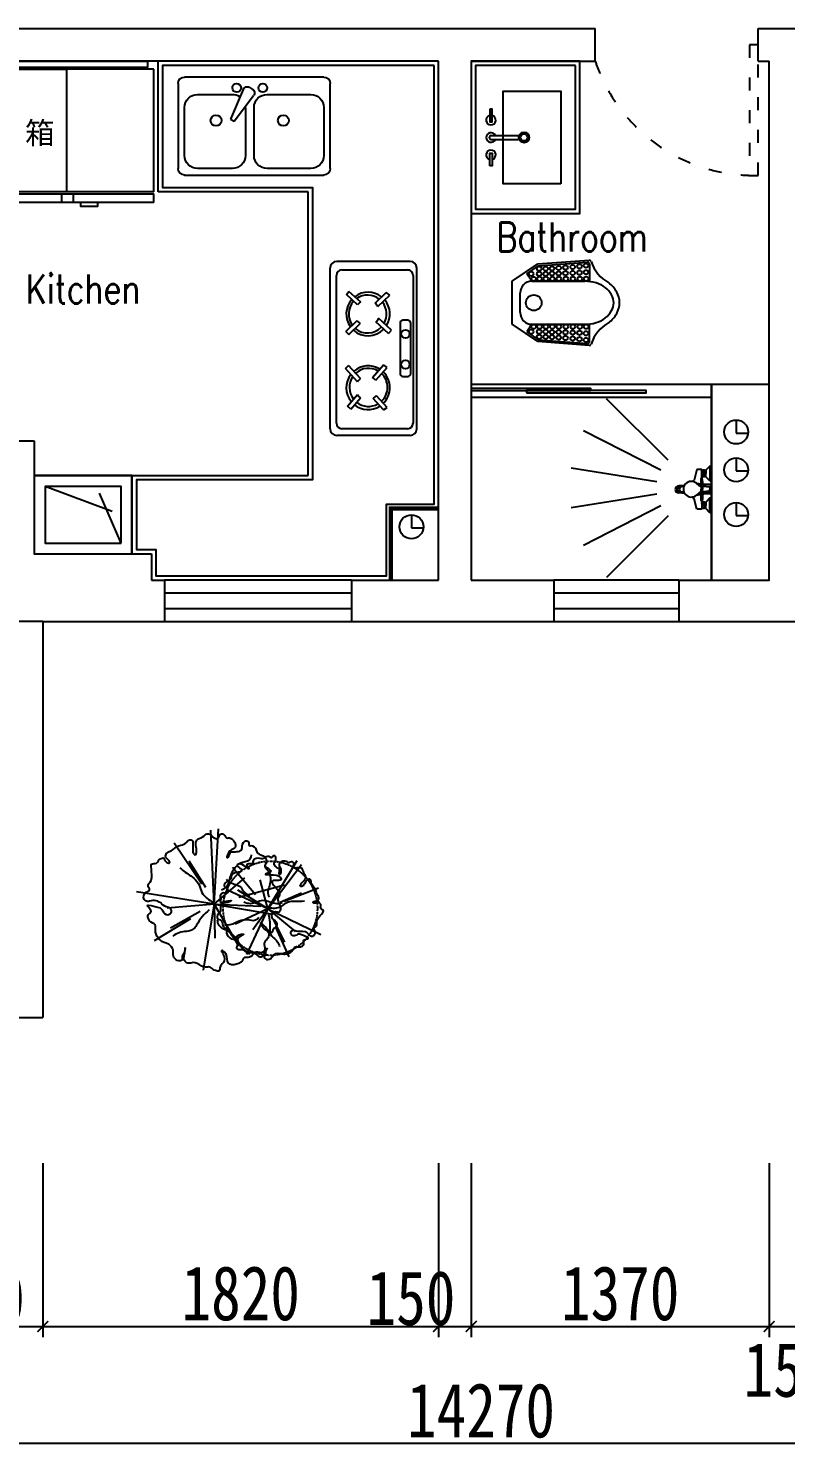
# Model space of a CAD drawing. Header units: millimetres. Extents: x -77055 to 331180, y -861586 to -491011.
# Drawn here: x 150662 to 154143, y -661595 to -655041 of the extents above; entities that cross this region are included whole.
import ezdxf

# ---------------------------------------------------------------- set-up
doc = ezdxf.new("R2010")
doc.units = ezdxf.units.MM
doc.header["$PDMODE"] = 3
doc.linetypes.add('ACAD_ISO03W100', pattern=[30, 12, -18])
doc.linetypes.add('M-HIDDEN', pattern=[1.875, 1.25, -0.625])
for name, color, linetype in [('250', 250, 'Continuous'), ('DOOR【门】', 1, 'Continuous'), ('IDS-FIXT', 31, 'Continuous'), ('IEM-18Norm', 30, 'Continuous'), ('IFF-PLANTS', 86, 'Continuous'), ('JP-洁具灶具', 2, 'Continuous'), ('PUB_TEXT', 7, 'Continuous'), ('墙体', 7, 'Continuous'), ('家具外线', 4, 'Continuous')]:
    doc.layers.add(name, color=color, linetype=linetype)
doc.styles.add('_SIMPLEX', font='SIMPLEX.shx', dxfattribs={"width": 0.8})
doc.styles.add('DIM', font='simhei.ttf', dxfattribs={"width": 0.8})
doc.styles.add('DIM_FONT', font='SIMPLEX.shx', dxfattribs={"width": 0.8})
doc.styles.get("Standard").update_dxf_attribs({"font": 'simhei.ttf'})
doc.dimstyles.new('1-50', dxfattribs={"dimscale": 50, "dimtxt": 5, "dimasz": 1, "dimexe": 1, "dimexo": 0.1, "dimgap": 0.5, "dimtad": 1, "dimdec": 0, "dimdsep": 46, "dimtxsty": 'DIM', "dimblk": 'ARCHTICK', "dimcen": 4, "dimdle": 1, "dimclrd": 3, "dimclre": 3, "dimclrt": 1, "dimadec": 0, "dimazin": 0, "dimtfac": 1, "dimtdec": 0, "dimtmove": 2, "dimatfit": 3, "dimldrblk": 'DOT', "dimfxl": 15, "dimfxlon": 1, "dimarcsym": 0})

# ---------------------------------------------------------------- blocks, each defined once
blk = doc.blocks.new('_ArchTick')
at = {"color": 0, "linetype": 'ByBlock', "const_width": 0.15}
blk.add_lwpolyline([(-0.5, -0.5), (0.5, 0.5)], dxfattribs=at)
blk = doc.blocks.new('*D639')
at = {"layer": '250', "color": 3, "lineweight": -2}
for p, q in [((150558.3, -660256.2), (150558.3, -661056.2)), ((150728.3, -660256.2), (150728.3, -661056.2)), ((150508.3, -661006.2), (150778.3, -661006.2))]:
    blk.add_line(p, q, dxfattribs=at)
at = {"layer": 'Defpoints', "color": 0}
for p in [(150558.3, -659851.2), (150728.3, -660021.2), (150728.3, -661006.2)]:
    blk.add_point(p, dxfattribs=at)
at = {"layer": '250', "color": 3, "lineweight": -2, "xscale": 50, "yscale": 50, "zscale": 50, "rotation": 180}
blk.add_blockref('_ArchTick', (150558.3, -661006.2), dxfattribs=at)
at = {"layer": '250', "color": 3, "lineweight": -2, "xscale": 50, "yscale": 50, "zscale": 50}
blk.add_blockref('_ArchTick', (150728.3, -661006.2), dxfattribs=at)
at = {"layer": '250', "color": 1, "insert": (150441.3, -660876.9), "char_height": 250, "attachment_point": 5, "style": 'DIM'}
blk.add_mtext('170', dxfattribs=at)
blk = doc.blocks.new('_Dot')
at = {"color": 0, "linetype": 'ByBlock', "lineweight": -2}
blk.add_line((-0.5, 0), (-1, 0), dxfattribs=at)
at = {"color": 0, "linetype": 'ByBlock', "const_width": 0.5}
blk.add_lwpolyline([(-0.25, 0, 1), (0.25, 0, 1)], format="xyb", close=True, dxfattribs=at)
blk = doc.blocks.new('*D640')
at = {"layer": '250', "color": 3, "lineweight": -2}
for p, q in [((150728.3, -660256.2), (150728.3, -661056.2)), ((152548.3, -660256.2), (152548.3, -661056.2)), ((150678.3, -661006.2), (152598.3, -661006.2))]:
    blk.add_line(p, q, dxfattribs=at)
at = {"layer": 'Defpoints', "color": 0}
for p in [(152548.3, -658011.2), (150728.3, -660021.2), (152548.3, -661006.2)]:
    blk.add_point(p, dxfattribs=at)
at = {"layer": '250', "color": 3, "lineweight": -2, "xscale": 50, "yscale": 50, "zscale": 50, "rotation": 180}
blk.add_blockref('_ArchTick', (150728.3, -661006.2), dxfattribs=at)
at = {"layer": '250', "color": 3, "lineweight": -2, "xscale": 50, "yscale": 50, "zscale": 50}
blk.add_blockref('_ArchTick', (152548.3, -661006.2), dxfattribs=at)
at = {"layer": '250', "color": 1, "insert": (151638.3, -660854.8), "char_height": 250, "attachment_point": 5, "style": 'DIM'}
blk.add_mtext('1820', dxfattribs=at)
blk = doc.blocks.new('*D641')
at = {"layer": '250', "color": 3, "lineweight": -2}
for p, q in [((152548.3, -660256.2), (152548.3, -661056.2)), ((152698.3, -660256.2), (152698.3, -661056.2)), ((152498.3, -661006.2), (152748.3, -661006.2))]:
    blk.add_line(p, q, dxfattribs=at)
at = {"layer": 'Defpoints', "color": 0}
for p in [(152548.3, -658011.2), (152698.3, -658011.2), (152698.3, -661006.2)]:
    blk.add_point(p, dxfattribs=at)
at = {"layer": '250', "color": 3, "lineweight": -2, "xscale": 50, "yscale": 50, "zscale": 50, "rotation": 180}
blk.add_blockref('_ArchTick', (152548.3, -661006.2), dxfattribs=at)
at = {"layer": '250', "color": 3, "lineweight": -2, "xscale": 50, "yscale": 50, "zscale": 50}
blk.add_blockref('_ArchTick', (152698.3, -661006.2), dxfattribs=at)
at = {"layer": '250', "color": 1, "insert": (152421.3, -660876.9), "char_height": 250, "attachment_point": 5, "style": 'DIM'}
blk.add_mtext('150', dxfattribs=at)
blk = doc.blocks.new('*D642')
at = {"layer": '250', "color": 3, "lineweight": -2}
for p, q in [((152698.3, -660256.2), (152698.3, -661056.2)), ((154068.3, -660256.2), (154068.3, -661056.2)), ((152648.3, -661006.2), (154118.3, -661006.2))]:
    blk.add_line(p, q, dxfattribs=at)
at = {"layer": 'Defpoints', "color": 0}
for p in [(154068.3, -657211.2), (152698.3, -658011.2), (154068.3, -661006.2)]:
    blk.add_point(p, dxfattribs=at)
at = {"layer": '250', "color": 3, "lineweight": -2, "xscale": 50, "yscale": 50, "zscale": 50, "rotation": 180}
blk.add_blockref('_ArchTick', (152698.3, -661006.2), dxfattribs=at)
at = {"layer": '250', "color": 3, "lineweight": -2, "xscale": 50, "yscale": 50, "zscale": 50}
blk.add_blockref('_ArchTick', (154068.3, -661006.2), dxfattribs=at)
at = {"layer": '250', "color": 1, "insert": (153383.3, -660854.8), "char_height": 250, "attachment_point": 5, "style": 'DIM'}
blk.add_mtext('1370', dxfattribs=at)
blk = doc.blocks.new('*D643')
at = {"layer": '250', "color": 3, "lineweight": -2}
for p, q in [((154068.3, -660256.2), (154068.3, -661056.2)), ((154218.3, -660256.2), (154218.3, -661056.2)), ((154018.3, -661006.2), (154268.3, -661006.2))]:
    blk.add_line(p, q, dxfattribs=at)
at = {"layer": 'Defpoints', "color": 0}
for p in [(154068.3, -657211.2), (154218.3, -658011.2), (154218.3, -661006.2)]:
    blk.add_point(p, dxfattribs=at)
at = {"layer": '250', "color": 3, "lineweight": -2, "xscale": 50, "yscale": 50, "zscale": 50, "rotation": 180}
blk.add_blockref('_ArchTick', (154068.3, -661006.2), dxfattribs=at)
at = {"layer": '250', "color": 3, "lineweight": -2, "xscale": 50, "yscale": 50, "zscale": 50}
blk.add_blockref('_ArchTick', (154218.3, -661006.2), dxfattribs=at)
at = {"layer": '250', "color": 1, "insert": (154154.6, -661206.7), "char_height": 250, "attachment_point": 5, "style": 'DIM'}
blk.add_mtext('150', dxfattribs=at)
blk = doc.blocks.new('*D649')
at = {"layer": '250', "color": 3, "lineweight": -2}
for p, q in [((145608.3, -660794.8), (145608.3, -661594.8)), ((159878.3, -660794.8), (159878.3, -661594.8)), ((159928.3, -661544.8), (145558.3, -661544.8))]:
    blk.add_line(p, q, dxfattribs=at)
at = {"layer": 'Defpoints', "color": 0}
for p in [(145608.3, -660159.3), (159878.3, -660159.3), (145608.3, -661544.8)]:
    blk.add_point(p, dxfattribs=at)
at = {"layer": '250', "color": 3, "lineweight": -2, "xscale": 50, "yscale": 50, "zscale": 50, "rotation": 180}
blk.add_blockref('_ArchTick', (145608.3, -661544.8), dxfattribs=at)
at = {"layer": '250', "color": 3, "lineweight": -2, "xscale": 50, "yscale": 50, "zscale": 50}
blk.add_blockref('_ArchTick', (159878.3, -661544.8), dxfattribs=at)
at = {"layer": '250', "color": 1, "insert": (152743.3, -661393.4), "char_height": 250, "attachment_point": 5, "style": 'DIM'}
blk.add_mtext('14270', dxfattribs=at)
blk = doc.blocks.new('A$C54042851')
at = {"layer": 'PUB_TEXT', "color": 5, "style": '_SIMPLEX', "width": 0.8}
for s, p in [('Bathroom', (5037.9, 223.2)), ('Kitchen', (2874.1, -16.4))]:
    blk.add_text(s, height=133.33, dxfattribs=at).set_placement(p)
blk = doc.blocks.new('TREE')
at = {"color": 0, "linetype": 'ByBlock'}
for p, q in [((0, 0), (-426, 453)), ((-28, 553), (-9, 216)), ((-14, 124), (-37, 392)), ((-2, -2), (384, 367)), ((1, -2), (-184, 326)), ((0, 0), (227, 147)), ((0, 0), (-500, -310)), ((0, 0), (-473, -365)), ((0, 0), (-35, -318)), ((0, 0), (381, 26)), ((0, 0), (325, -339)), ((0, 0), (223, -298)), ((-580, -11), (-189, -11)), ((-146, -21), (-393, -29)), ((189, -548), (66, -191))]:
    blk.add_line(p, q, dxfattribs=at)
for points in [[(-533, 172, 0.048549), (-538, 162, 0.190472), (-538, 152, -0.10101), (-534, 136, 0.307962), (-529, 126, 0.265853), (-522, 125, -0.124573), (-499, 128, -0.175417), (-471, 113, -0.55537), (-474, 103, -0.151111), (-493, 103, 0.037801), (-513, 108, 0.126958), (-522, 108, 0.229316), (-545, 84, 0.16988), (-545, 59, -0.10766), (-541, 26, 0.160613), (-535, -45, -0.11842), (-527, -95, -0.101826), (-531, -107, 0.641425), (-505, -139, 0.023709), (-443, -97, -0.264906), (-413, -93, -0.527356), (-410, -108, -0.115062), (-453, -136, 0.153737), (-493, -166, 0.227692), (-497, -195, -0.107046), (-494, -249, 0.304489), (-478, -282, 0.118537), (-445, -292, -0.24455), (-417, -310, -0.401226), (-423, -336, 0.516312), (-423, -369, 0.207858), (-395, -376, -0.205707), (-373, -381, 0.042292), (-366, -398, 0.27872), (-293, -406, 0.371124), (-277, -369, -0.162146), (-276, -332, -0.092503), (-254, -296, -0.92822), (-245, -302, 0.045097), (-264, -338, 0.271844), (-261, -356, -0.045638), (-237, -394, -0.351087), (-245, -437, 0.267635), (-276, -481, 0.456302), (-255, -503, 0.224849), (-239, -495, -0.702819), (-221, -501, 0.36667), (-167, -517, -0.306593), (-116, -526, 0.365707), (-41, -531, 0.229267), (-32, -515, -0.531538), (-16, -505, 0.038694), (27, -520, 0.546027), (39, -510, 0.008428), (32, -472, -1.045168), (37, -471, 0.024954), (85, -536, 0.277631), (132, -553, 0.618575), (136, -539, 0.07332), (112, -501, -0.264636), (108, -484, -0.283668), (151, -475, 0.151544), (216, -478, 0.263252), (240, -456, -0.276965), (266, -432, -0.00619), (307, -424, 0.292035), (342, -392, 0.386467), (334, -377, -0.479561), (328, -327, -0.347201), (364, -322, 0.24097), (407, -324, 0.319278), (424, -297, -0.256097), (439, -262, 0.599235), (437, -247, 0.047891), (392, -236, -0.010419), (332, -226, -1.343777), (334, -221, -0.207946), (408, -227, 0.33552), (447, -221, 0.15502), (468, -176, -0.317336), (499, -144, 0.33213), (532, -107, 0.295355), (520, -83, -0.3785), (502, -32, 0.22719), (500, 14, 0.002774), (486, 38, -0.340727), (489, 58, 0.192143), (500, 81, 0.191783), (474, 155, 0.399061), (419, 160, -0.281864), (340, 151, -0.778653), (341, 160, 0.05714), (390, 169, 0.298226), (428, 213, -0.213147), (451, 252, 0.598277), (448, 281, 0.136008), (413, 299, -0.239617), (383, 322, 0.225446), (329, 367, -0.274678), (282, 414, 0.625959), (207, 429, -0.077436), (161, 385, -1.722769), (161, 389, 0.182225), (191, 427, -0.220662), (213, 451, 0.440558), (221, 473, 0.255848), (180, 500, 0.203833), (140, 487, -0.381368), (42, 488, 0.289099), (-77, 508, 0.098536), (-107, 488, -0.37499), (-148, 485, 0.295657), (-212, 490, 0.325049), (-226, 463, -0.444778), (-241, 442, -0.072527), (-280, 445, 0.724317), (-286, 435, 0.036145), (-225, 376, 0.245611), (-185, 367, -0.314344), (-138, 351, -0.471362), (-150, 307, -0.328571), (-187, 315, 0.165469), (-233, 341, -0.289587), (-308, 411, 0.485494), (-358, 433, 0.37279), (-379, 377, -0.569082), (-398, 355, 0.406999), (-425, 335, -0.196889), (-455, 288, -0.049165), (-529, 245, 0.519447), (-535, 215, -0.377457), (-533, 172, 3.957934)], [(15, 56, -0.10196), (60, 209, 0.275224), (55, 302, -0.168848), (27, 414, -2.224984)], [(-390, 62, -0.036231), (-288, 26, 0.185457), (-162, 20, -0.211068), (-43, 9, 0.149215), (0, 0, -8.760448)], [(487, -11, 0.172133), (370, 10, -0.196086), (205, 48, 0.316741), (120, 48, -11.613477)], [(-159, -464, 0.391732), (-139, -392, -0.180788), (-149, -315, -0.13994), (-84, -199, 0.260432), (-59, -111, -0.869243)], [(295, -451, 0.133517), (268, -402, 0.059364), (224, -366, -0.223064), (177, -290, 0.236418), (120, -204, -0.461399)]]:
    blk.add_lwpolyline(points, format="xyb", dxfattribs=at)
blk = doc.blocks.new('FBVC8')
at = {"color": 3, "ltscale": 100}
for p, q in [((-160996.6, -537259.3), (-161014, -537023.4)), ((-160987.8, -537256.2), (-161004.5, -537030.5)), ((-160995.5, -537020.8), (-160915.5, -537020.8)), ((-160640.3, -537020.8), (-160720.3, -537020.8)), ((-160648.1, -537256.2), (-160631.3, -537030.5)), ((-160621.8, -537023.4), (-160639.3, -537259.3)), ((-160916.9, -537043.3), (-160916.9, -537286.3)), ((-160916.9, -537286.3), (-160916.9, -537043.3)), ((-160718.9, -537286.3), (-160718.9, -537043.3)), ((-160916.9, -537376.3), (-160996.6, -537259.3)), ((-160951.3, -537309.7), (-160987.8, -537256.2)), ((-160916.9, -537286.3), (-160951.3, -537309.7)), ((-160639.3, -537259.3), (-160718.9, -537376.3)), ((-160718.9, -537286.3), (-160684.5, -537309.7)), ((-160684.5, -537309.7), (-160648.1, -537256.2)), ((-160772.9, -537340.3), (-160862.9, -537340.3)), ((-160718.9, -537376.3), (-160916.9, -537376.3))]:
    blk.add_line(p, q, dxfattribs=at)
for centre, radius in [((-160988.8, -537037.5), 10.3), ((-160958.2, -537037.5), 10.3), ((-160927.7, -537036.4), 10.3), ((-160708.1, -537036.4), 10.3), ((-160677.6, -537037.5), 10.3), ((-160647.1, -537037.5), 10.3), ((-160985.5, -537066.9), 10.3), ((-160982.2, -537098.6), 10.3), ((-160956.1, -537066.9), 10.3), ((-160955, -537098.6), 10.3), ((-160927.7, -537065.8), 10.3), ((-160927.7, -537097.5), 10.3), ((-160708.1, -537065.8), 10.3), ((-160708.1, -537097.5), 10.3), ((-160680.9, -537098.6), 10.3), ((-160679.8, -537066.9), 10.3), ((-160653.6, -537098.6), 10.3), ((-160650.3, -537066.9), 10.3), ((-160980.1, -537131.3), 10.3), ((-160977.9, -537162.9), 10.3), ((-160953.9, -537131.3), 10.3), ((-160952.8, -537162.9), 10.3), ((-160927.7, -537130.2), 10.3), ((-160927.7, -537161.9), 10.3), ((-160708.1, -537130.2), 10.3), ((-160708.1, -537161.9), 10.3), ((-160683, -537162.9), 10.3), ((-160682, -537131.3), 10.3), ((-160658, -537162.9), 10.3), ((-160655.8, -537131.3), 10.3), ((-160975.7, -537193.5), 10.3), ((-160974.6, -537223), 10.3), ((-160952.8, -537193.5), 10.3), ((-160950.6, -537223), 10.3), ((-160927.7, -537192.4), 10.3), ((-160927.7, -537221.9), 10.3), ((-160708.1, -537192.4), 10.3), ((-160708.1, -537221.9), 10.3), ((-160685.2, -537223), 10.3), ((-160683, -537193.5), 10.3), ((-160661.2, -537223), 10.3), ((-160660.1, -537193.5), 10.3), ((-160974.6, -537252.4), 10.3), ((-160950.6, -537252.4), 10.3), ((-160950.6, -537289.5), 10.3), ((-160927.7, -537251.3), 10.3), ((-160927.5, -537277.7), 10.3), ((-160817.9, -537277.3), 36), ((-160708.3, -537277.7), 10.3), ((-160708.1, -537251.3), 10.3), ((-160685.2, -537252.4), 10.3), ((-160685.2, -537289.5), 10.3), ((-160661.2, -537252.4), 10.3)]:
    blk.add_circle(centre, radius, dxfattribs=at)
for centre, radius, start, end in [((-160802.2, -537012.8), 133.8, 119.13117, 143.37867), ((-160817.9, -536984.6), 101.5, 90, 119.13117), ((-160817.9, -536984.6), 101.5, 60.86883, 90), ((-160833.7, -537012.8), 133.8, 36.62133, 60.86883), ((-161067, -536842.3), 181.7, 288.94368, 330.21469), ((-160777.4, -537031.3), 137.7, 143.37867, 162.88842), ((-160802.2, -537012.8), 106.8, 119.13117, 143.37867), ((-160817.9, -536984.6), 74.5, 90, 119.13117), ((-160817.9, -536984.6), 74.5, 60.86883, 90), ((-160833.7, -537012.8), 106.8, 36.62133, 60.86883), ((-160858.4, -537031.3), 137.7, 17.11158, 36.62133), ((-160568.8, -536842.3), 181.7, 209.78531, 251.05632), ((-160995.5, -537029.8), 9, 90, 184.23639), ((-160738.3, -537043.3), 178.6, 162.88842, 180), ((-160897.5, -537043.3), 178.6, 0, 17.11158), ((-160640.3, -537029.8), 9, 355.76361, 90), ((-160630.8, -537022.7), 9, 355.76361, 71.05632), ((-160862.9, -537286.3), 54, 180, 270), ((-160772.9, -537286.3), 54, 270, 0)]:
    blk.add_arc(centre, radius, start, end, dxfattribs=at)
at = {"layer": '家具外线'}
blk.add_arc((-161005.1, -537022.7), 9, 108.94368, 184.23639, dxfattribs=at)
at = {"color": 3, "ltscale": 100, "style": 'DIM_FONT', "width": 0.8, "flags": 9}
for tag in ['YSIZE', 'XSIZE']:
    blk.add_attdef(tag, (-160718.9, -537376.3), '', height=0.45, rotation=180, dxfattribs=at)
blk = doc.blocks.new('941RFD')
at = {"color": 2}
for p, q in [((40964.1, 8549.6), (40841.5, 8549.6)), ((40964.1, 8532.5), (40841.5, 8532.5))]:
    blk.add_line(p, q, dxfattribs=at)
for points in [[(40643.5, 8754.1), (40909.2, 8754.1), (40909.2, 8327.7), (40643.5, 8327.7)], [(40970.7, 8670.7), (40970.7, 8613.1), (40959.1, 8613.1), (40959.1, 8670.7)], [(40970.7, 8411.4), (40970.7, 8469), (40959.1, 8469), (40959.1, 8411.4)]]:
    blk.add_lwpolyline(points, close=True, dxfattribs=at)
for radius in [24, 16]:
    blk.add_circle((40812.4, 8540.9), radius, dxfattribs=at)
for centre, radius, start, end in [((40964.9, 8621), 22, 105.27635, 74.72365), ((40841.5, 8541), 8.57, 90, 270), ((40964.9, 8541), 22, 202.91788, 157.08212), ((40964.1, 8541), 8.57, 270, 90), ((40964.9, 8461), 22, 285.27635, 254.72365)]:
    blk.add_arc(centre, radius, start, end, dxfattribs=at)
blk = doc.blocks.new('A$C761A5A90')
at = {"color": 8, "ltscale": 120}
for p, q in [((-23.1, 250.9), (-85.6, 645.6)), ((33.5, 250.9), (96, 645.6)), ((-76.9, 233.5), (-258.3, 589.5)), ((87.3, 233.5), (268.7, 589.5)), ((-122.6, 200.2), (-405.2, 482.7)), ((133.1, 200.2), (415.6, 482.7))]:
    blk.add_line(p, q, dxfattribs=at)
at = {"layer": 'IDS-FIXT'}
for p, q in [((-19.8, 123.3), (-17.1, 151.1)), ((-19, 123.8), (-16.2, 147.2)), ((-14, 126.4), (-12.4, 138.7)), ((12, 127.2), (10.4, 138.7)), ((17, 125), (14.2, 147.2)), ((17.7, 124.6), (15.2, 151.1)), ((-92.2, 68.4), (-43.7, 80.7)), ((-92.2, 44.6), (-92.2, 68.4)), ((-16.3, 56.5), (-27.5, 69.7)), ((16.3, 56.5), (27.5, 69.7)), ((90.3, 68.4), (41.8, 80.7)), ((90.3, 44.6), (90.3, 68.4)), ((-108.3, 7.6), (-89.3, 26.6)), ((-108.3, 0), (-108.3, 7.6)), ((-108.3, 7.6), (-39.9, 7.6)), ((-39.9, 0), (-108.3, 0)), ((-87.4, 44.6), (-92.2, 44.6)), ((-89.3, 40.8), (-87.4, 42.7)), ((-89.3, 33.2), (-89.3, 40.8)), ((-89.3, 40.8), (-85.5, 40.8)), ((-87.4, 31.3), (-89.3, 33.2)), ((-85.5, 33.2), (-89.3, 33.2)), ((-89.3, 26.6), (-87.4, 26.6)), ((-87.4, 44.6), (-87.4, 42.7)), ((-60.8, 44.6), (-87.4, 44.6)), ((-87.4, 42.7), (-74.1, 42.7)), ((-87.4, 26.6), (-87.4, 31.3)), ((-87.4, 31.3), (-74.1, 31.3)), ((-87.4, 26.6), (-74.1, 26.6)), ((-85.5, 40.8), (-83.6, 42.7)), ((-85.5, 40.8), (-85.5, 33.2)), ((-85.5, 33.2), (-82.6, 31.3)), ((-77, 40.8), (-78.8, 42.7)), ((-78.8, 31.3), (-77, 33.2)), ((-77, 33.2), (-77, 40.8)), ((-77, 40.8), (-74.1, 40.8)), ((-77, 33.2), (-74.1, 33.2)), ((-60.8, 42.7), (-74.1, 42.7)), ((-71.2, 40.8), (-74.1, 40.8)), ((-71.2, 33.2), (-74.1, 33.2)), ((-60.8, 31.3), (-74.1, 31.3)), ((-60.8, 26.6), (-74.1, 26.6)), ((-71.2, 40.8), (-69.4, 42.7)), ((-71.2, 33.2), (-71.2, 40.8)), ((-69.4, 31.3), (-71.2, 33.2)), ((-62.7, 33.2), (-65.6, 31.3)), ((-62.7, 40.8), (-64.6, 42.7)), ((-62.7, 40.8), (-62.7, 33.2)), ((-58.9, 40.8), (-62.7, 40.8)), ((-62.7, 33.2), (-58.9, 33.2)), ((-60.8, 44.6), (-60.8, 42.7)), ((-50.3, 44.6), (-60.8, 44.6)), ((-58.9, 40.8), (-60.8, 42.7)), ((-60.8, 31.3), (-58.9, 33.2)), ((-60.8, 26.6), (-60.8, 31.3)), ((-58.9, 26.6), (-60.8, 26.6)), ((-58.9, 33.2), (-58.9, 40.8)), ((-39.9, 7.6), (-58.9, 26.6)), ((-39.9, 7.6), (-39.9, 0)), ((-21.9, 43.7), (-15.1, 43.7)), ((-21.9, 0), (-21.9, 43.7)), ((-12.4, 0), (-21.9, 0)), ((-14.2, 47.5), (-14.2, 51)), ((-14.2, 47.5), (0, 47.5)), ((-11.4, 5.7), (-14.2, 41.8)), ((-14.2, 41.8), (0, 41.8)), ((-12.4, 17.7), (-12.4, 0)), ((-9, 5.8), (-11.9, 41.9)), ((-11.4, 7.6), (0, 7.6)), ((-11.4, 5.7), (0, 5.7)), ((14.2, 47.5), (0, 47.5)), ((14.2, 41.8), (0, 41.8)), ((11.4, 7.6), (0, 7.6)), ((11.4, 5.7), (0, 5.7)), ((9, 5.8), (11.9, 41.9)), ((11.4, 5.7), (14.2, 41.8)), ((12.3, 17.7), (12.3, 0)), ((12.3, 0), (21.9, 0)), ((14.2, 47.5), (14.2, 51)), ((21.9, 43.7), (15.1, 43.7)), ((21.9, 0), (21.9, 43.7)), ((38, 7.6), (57, 26.6)), ((38, 7.6), (38, 0)), ((106.4, 7.6), (38, 7.6)), ((38, 0), (73.1, 0)), ((48.4, 44.6), (58.9, 44.6)), ((57, 40.8), (58.9, 42.7)), ((57, 33.2), (57, 40.8)), ((57, 40.8), (60.8, 40.8)), ((58.9, 31.3), (57, 33.2)), ((60.8, 33.2), (57, 33.2)), ((57, 26.6), (58.9, 26.6)), ((58.9, 44.6), (58.9, 42.7)), ((58.9, 44.6), (85.5, 44.6)), ((58.9, 42.7), (72.2, 42.7)), ((58.9, 26.6), (58.9, 31.3)), ((58.9, 31.3), (72.2, 31.3)), ((58.9, 26.6), (72.2, 26.6)), ((60.8, 40.8), (62.7, 42.7)), ((60.8, 40.8), (60.8, 33.2)), ((60.8, 33.2), (63.6, 31.3)), ((69.3, 40.8), (67.4, 42.7)), ((67.4, 31.3), (69.3, 33.2)), ((69.3, 40.8), (72.2, 40.8)), ((69.3, 33.2), (69.3, 40.8)), ((69.3, 33.2), (72.2, 33.2)), ((85.5, 42.7), (72.2, 42.7)), ((75, 40.8), (72.2, 40.8)), ((75, 33.2), (72.2, 33.2)), ((85.5, 31.3), (72.2, 31.3)), ((85.5, 26.6), (72.2, 26.6)), ((73.1, 0), (93.1, 0)), ((75, 40.8), (76.9, 42.7)), ((75, 33.2), (75, 40.8)), ((76.9, 31.3), (75, 33.2)), ((83.6, 33.2), (80.7, 31.3)), ((83.6, 40.8), (81.7, 42.7)), ((83.6, 40.8), (83.6, 33.2)), ((87.4, 40.8), (83.6, 40.8)), ((83.6, 33.2), (87.4, 33.2)), ((85.5, 44.6), (85.5, 42.7)), ((85.5, 44.6), (90.3, 44.6)), ((87.4, 40.8), (85.5, 42.7)), ((85.5, 31.3), (87.4, 33.2)), ((85.5, 26.6), (85.5, 31.3)), ((87.4, 26.6), (85.5, 26.6)), ((87.4, 33.2), (87.4, 40.8)), ((106.4, 7.6), (87.4, 26.6)), ((93.1, 0), (106.4, 0)), ((106.4, 0), (106.4, 7.6))]:
    blk.add_line(p, q, dxfattribs=at)
for centre, radius, start, end in [((0.8, 149.3), 18, 95.49232, 174.50768), ((1.2, 145.1), 17.5, 96.98106, 173.01894), ((2.3, 138.5), 20.4, 99.05948, 154.68031), ((-1.5, 137.3), 11, 87.20579, 172.40536), ((-2.7, 149.3), 18, 5.49232, 84.50768), ((-3.1, 145.1), 17.5, 6.98106, 83.01894), ((-4.2, 138.5), 20.4, 25.31969, 80.94052), ((-0.4, 137.3), 11, 7.59464, 92.79421), ((-51.3, 110.6), 30.8, 284.30028, 301.86242), ((0, 93.1), 36.1, 319.55423, 220.44577), ((-1.3, 65.5), 25.6, 172.76717, 237.19187), ((-0.6, 65.5), 25.6, 308.01803, 2.6898), ((49.4, 110.6), 30.8, 241.68836, 255.69972), ((-3, 338.7), 300.8, 257.83975, 266.40812), ((-46.7, 38.2), 11.4, 98.80679, 145.20397), ((-40.8, -0.8), 46.4, 73.38809, 101.84002), ((-41.7, 5.6), 44.3, 59.27744, 98.80679), ((-30.9, 32.5), 11.7, 39.23177, 73.38809), ((-22.8, 51), 8.55, 0, 40.44577), ((-10.4, 44.6), 4.75, 143.1301, 216.8699), ((0, 27.1), 24.2, 241.92751, 298.07249), ((22.8, 51), 8.55, 139.55423, 180), ((10.4, 44.6), 4.75, 323.1301, 36.8699), ((39.8, 5.6), 44.3, 81.19321, 120.72256), ((-3, 338.7), 300.8, 274.74006, 282.16025), ((29, 32.5), 11.7, 106.61191, 127.71193), ((38.9, -0.8), 46.4, 78.15998, 106.61191), ((44.8, 38.2), 11.4, 34.79603, 81.19321)]:
    blk.add_arc(centre, radius, start, end, dxfattribs=at)
blk = doc.blocks.new('DWQ129')
for p, q in [((-369.9, 0), (369.9, 0)), ((-399.9, -368.1), (-399.9, -30)), ((-368.9, -356.1), (-368.9, -54.1)), ((-343.9, -29.1), (336.1, -29.1)), ((361.1, -54.1), (361.1, -356.1)), ((399.9, -368.1), (399.9, -30)), ((336.1, -381.1), (-343.9, -381.1)), ((-369.9, -398.1), (369.9, -398.1))]:
    blk.add_line(p, q)
at = {"color": 251}
for p, q in [((-278.3, -94.4), (-265.1, -79.3)), ((-278.3, -94.4), (-226.8, -139.6)), ((-265.1, -79.3), (-212.3, -125.7)), ((-152.9, -126.2), (-92.1, -70.2)), ((-138.6, -140.2), (-78.1, -84.5)), ((-92.1, -70.2), (-78.1, -84.5)), ((78.4, -71.5), (64, -85.4)), ((64, -85.4), (114.7, -138.3)), ((78.4, -71.5), (128.4, -123.7)), ((200.4, -125.9), (247.7, -74.7)), ((213.3, -141.4), (261.6, -85.8)), ((247.7, -74.7), (261.6, -85.8)), ((-134.1, -194.3), (-75.8, -245.5)), ((-282.2, -245.1), (-230.2, -197.3)), ((-282.2, -245.1), (-271.2, -262.1)), ((-271.2, -262.1), (-217.4, -212.7)), ((-146, -210.5), (-87.9, -261.5)), ((-87.9, -261.5), (-75.8, -245.5)), ((69.2, -268.1), (122, -210.8)), ((84, -281.5), (138.5, -222.5)), ((192.8, -219.7), (244.5, -273.7)), ((207.9, -206.6), (257.2, -258)), ((244.5, -273.7), (257.2, -258)), ((116.1, -321.2), (-115.2, -321.2)), ((69.2, -268.1), (84, -281.5)), ((-128.9, -334.9), (-128.9, -356.6)), ((-115.2, -370.3), (116.1, -370.3)), ((129.9, -356.6), (129.9, -334.9))]:
    blk.add_line(p, q, dxfattribs=at)
for centre in [(-73.4, -346), (66.8, -346)]:
    blk.add_circle(centre, 19.6, dxfattribs=at)
for centre, radius, start, end in [((369.9, -30), 30, 0, 90), ((-369.9, -30), 30, 90, 180), ((-343.9, -54.1), 25, 90, 180), ((336.1, -54.1), 25, 0, 90), ((-369.9, -368.1), 30, 180, 270), ((-343.9, -356.1), 25, 180, 270), ((336.1, -356.1), 25, 270, 0), ((369.9, -368.1), 30, 270, 360)]:
    blk.add_arc(centre, radius, start, end)
for centre, radius, start, end in [((-180.4, -174.4), 100.2, 141.27509, 212.89121), ((-178.9, -176.1), 87.6, 141.44823, 209.98899), ((-180.4, -174.4), 100.2, 52.32519, 129.79813), ((-178.9, -176.1), 87.6, 55.22741, 128.30437), ((-182.9, -171.1), 54, 122.91019, 144.32569), ((-182.9, -171.1), 54, 34.89147, 56.24941), ((-178.9, -176.1), 87.6, 329.17089, 42.04034), ((-180.4, -174.4), 100.2, 327.67713, 40.83849), ((158.5, -174.4), 100.2, 137.5778, 226.0933), ((158.1, -172.1), 87.1, 139.01958, 227.14187), ((158.5, -174.4), 100.2, 48.48792, 126.11211), ((158.1, -172.1), 87.1, 47.43935, 125.82913), ((163.1, -170.1), 57.9, 126.76866, 146.69627), ((163.1, -170.1), 57.9, 29.73409, 49.80971), ((158.1, -172.1), 87.1, 321.7714, 34.67065), ((158.5, -174.4), 100.2, 321.48842, 37.63963), ((-182.9, -171.1), 54, 313.14957, 334.56507), ((-180.4, -174.4), 100.2, 224.37791, 316.20017), ((-178.9, -176.1), 87.6, 223.17606, 316.02703), ((-182.9, -171.1), 54, 208.967, 230.32493), ((158.5, -174.4), 100.2, 237.58864, 310.02273), ((158.1, -172.1), 87.1, 240.41386, 308.58095), ((163.1, -170.1), 57.9, 224.77151, 244.84713), ((163.1, -170.1), 57.9, 300.90425, 320.83186), ((-115.2, -334.9), 13.7, 90, 180), ((116.1, -334.9), 13.7, 0, 90), ((-115.2, -356.6), 13.7, 180, 270), ((116.1, -356.6), 13.7, 270, 0)]:
    blk.add_arc(centre, radius, start, end, dxfattribs=at)
blk = doc.blocks.new('adsfsfe')
at = {"color": 2, "linetype": 'Continuous'}
for p, q in [((-320, 0), (320, 0)), ((-350, -420.3), (-350, -30)), ((350, -30), (350, -420.3)), ((320, -450.3), (-320, -450.3))]:
    blk.add_line(p, q, dxfattribs=at)
at = {"color": 1, "linetype": 'Continuous'}
for p, q in [((-100.4, -30), (-260.1, -30)), ((260.1, -30), (59.4, -30)), ((-320, -89.9), (-320, -310.5)), ((-40.5, -309.7), (-40.5, -89.9)), ((-0.5, -89.9), (-0.5, -310.5)), ((320, -310.5), (320, -89.9)), ((-109, -257), (-91.7, -247.1)), ((-109, -257), (-91.7, -247.1)), ((-51.2, -392.8), (-109, -257)), ((-51.2, -392.8), (-109, -257)), ((-91.7, -247.1), (-3.1, -365)), ((-91.7, -247.1), (-3.1, -365)), ((-260.1, -370.4), (-100.4, -370.4)), ((59.4, -370.4), (260.1, -370.4)), ((-22.5, -403.1), (-8.5, -395)), ((-22.5, -403.1), (-8.5, -395))]:
    blk.add_line(p, q, dxfattribs=at)
at = {"color": 2, "linetype": 'Continuous'}
for centre, start, end in [((-320, -30), 90, 180), ((-320, -30), 90, 180), ((320, -30), 0, 90), ((320, -30), 0, 90), ((-320, -420.3), 180, 270), ((-320, -420.3), 180, 270), ((320, -420.3), 270, 0), ((320, -420.3), 270, 0)]:
    blk.add_arc(centre, 30, start, end, dxfattribs=at)
at = {"color": 1, "linetype": 'Continuous'}
for centre, radius, start, end in [((-260.1, -89.9), 59.9, 90, 180), ((-100.4, -89.9), 59.9, 0, 90), ((59.4, -89.9), 59.9, 90, 180), ((260.1, -89.9), 59.9, 0, 90), ((-260.1, -310.5), 59.9, 180, 270), ((59.4, -310.5), 59.9, 180, 270), ((260.1, -310.5), 59.9, 270, 0), ((-100.4, -310.5), 59.9, 270, 303.39297), ((-100.4, -310.5), 59.9, 270, 303.39297), ((-80.4, -400.4), 20, 0, 358.19454), ((-80.4, -400.4), 20, 0, 358.19454), ((-32.5, -385.8), 20, 200.53768, 300), ((-32.5, -385.8), 20, 200.53768, 300), ((-18.5, -377.7), 20, 300, 39.46232), ((-18.5, -377.7), 20, 300, 39.46232), ((39.4, -400.4), 20, 181.80546, 180), ((39.4, -400.4), 20, 181.80546, 180)]:
    blk.add_arc(centre, radius, start, end, dxfattribs=at)
at = {"color": 8, "linetype": 'Continuous'}
for centre, start, end in [((-175.3, -250.6), 0, 359.19418), ((-175.3, -250.6), 0, 359.19418), ((134.3, -250.6), 180.80582, 180), ((134.3, -250.6), 180.80582, 180)]:
    blk.add_arc(centre, 25, start, end, dxfattribs=at)
blk = doc.blocks.new('A$C03B97D01')
at = {"color": 2}
for p, q in [((25, 666.8), (922, 666.8)), ((25, 666.8), (25, 637.4)), ((922, 637.4), (922, 666.8)), ((0, 629.4), (550.3, 629.4)), ((0, 66.8), (0, 629.4)), ((922, 637.4), (25, 637.4)), ((90.7, 637.4), (90.7, 629.4)), ((452.7, 637.4), (452.7, 629.4)), ((550.3, 66.8), (550.3, 629.4)), ((950, 629.4), (550.3, 629.4)), ((950, 66.8), (950, 629.4)), ((550.3, 66.8), (0, 66.8)), ((950, 66.8), (399.7, 66.8)), ((0, 16.8), (0, 56.8)), ((0, 56.8), (550.3, 56.8)), ((550.3, 16.8), (0, 16.8)), ((399.7, 56.8), (950, 56.8)), ((950, 16.8), (399.7, 16.8)), ((527.2, 16.8), (527.2, 56.8)), ((581, 16.8), (581, 56.8)), ((950, 16.8), (950, 56.8))]:
    blk.add_line(p, q, dxfattribs=at)
for points in [[(121.2, 16.8), (42.2, 16.8), (42.2, 0), (121.2, 0)], [(692.1, 16.8), (613.1, 16.8), (613.1, 0), (692.1, 0)]]:
    blk.add_lwpolyline(points, close=True, dxfattribs=at)
at = {"layer": '墙体', "insert": (85, 275.9), "char_height": 100, "width": 628.583, "attachment_point": 7}
blk.add_mtext('{\\fSimSun|b0|i0|c134|p2;\\C1;冰  箱}', dxfattribs=at)

msp = doc.modelspace()

# ---------------------------------------------------------------- linework, layer by layer
at = {"layer": '250', "color": 7}
for p, q in [((150108.3, -655040.8), (153268.3, -655040.8)), ((153268.3, -655190.8), (153268.3, -655040.8)), ((154018.3, -655190.8), (154018.3, -655040.8)), ((154018.3, -655040.8), (156478.3, -655040.8)), ((150838.3, -655190.8), (150108.3, -655190.8)), ((152548.3, -655190.8), (150838.3, -655190.8)), ((152548.3, -657575.8), (152548.3, -655190.8)), ((152698.3, -655190.8), (152698.3, -657575.8)), ((152698.3, -655190.8), (153268.3, -655190.8)), ((154018.3, -655190.8), (154068.3, -655190.8)), ((154068.3, -656775.8), (154068.3, -655190.8)), ((153803.3, -657575.8), (153803.3, -656675.8)), ((153803.3, -656675.8), (154068.3, -656675.8)), ((150358.3, -656935.8), (150688.3, -656935.8)), ((150688.3, -656935.8), (150688.3, -657095.8)), ((150688.3, -657095.8), (151138.3, -657095.8)), ((151138.3, -657095.8), (151138.3, -657455.8)), ((151046.7, -657260), (150738.3, -657145.8)), ((151088.3, -657405.8), (150988.3, -657175.8)), ((151138.3, -657455.8), (151228.3, -657455.8)), ((151228.3, -657455.8), (151228.3, -657575.8)), ((151228.3, -657575.8), (151288.3, -657575.8)), ((151288.3, -657575.8), (151288.3, -657765.8)), ((152148.3, -657575.8), (152148.3, -657765.8)), ((152148.3, -657575.8), (152548.3, -657575.8)), ((152698.3, -657575.8), (153078.3, -657575.8)), ((153078.3, -657575.8), (153078.3, -657765.8)), ((153653.3, -657575.8), (153653.3, -657765.8)), ((153653.3, -657575.8), (153803.3, -657575.8)), ((150728.3, -657765.8), (150558.3, -657765.8)), ((150728.3, -657765.8), (151288.3, -657765.8)), ((152148.3, -657765.8), (153078.3, -657765.8)), ((153653.3, -657765.8), (154398.3, -657765.8))]:
    msp.add_line(p, q, dxfattribs=at)
at = {"layer": '250', "color": 2}
for p, q in [((151258.3, -655790.8), (151258.3, -655190.8)), ((151948.3, -655790.8), (151258.3, -655790.8)), ((151948.3, -657095.8), (151948.3, -655790.8)), ((151138.3, -657095.8), (151948.3, -657095.8)), ((152148.3, -657575.8), (151288.3, -657575.8)), ((153653.3, -657575.8), (153078.3, -657575.8)), ((151288.3, -657765.8), (152148.3, -657765.8)), ((153078.3, -657765.8), (153653.3, -657765.8))]:
    msp.add_line(p, q, dxfattribs=at)
at = {"layer": '250', "color": 8}
for p, q in [((152698.3, -656675.8), (153803.3, -656675.8)), ((152698.3, -656735.8), (153803.3, -656735.8)), ((153916.6, -656840.2), (153916.6, -656900.2)), ((153916.6, -656900.2), (153971.4, -656900.2)), ((153916.6, -657014), (153916.6, -657074)), ((153916.6, -657074), (153971.4, -657074)), ((153916.6, -657219.7), (153916.6, -657279.7)), ((152423.3, -657275.8), (152423.3, -657335.7)), ((153916.6, -657279.7), (153971.4, -657279.7)), ((152423.3, -657335.7), (152478.1, -657335.7)), ((150728.3, -657765.8), (150728.3, -659585.8)), ((147603.3, -659585.8), (150728.3, -659585.8))]:
    msp.add_line(p, q, dxfattribs=at)
at = {"layer": '250', "color": 1}
for p, q in [((152148.3, -657635.8), (151288.3, -657635.8)), ((153653.3, -657635.8), (153078.3, -657635.8)), ((151288.3, -657705.8), (152148.3, -657705.8)), ((153078.3, -657705.8), (153653.3, -657705.8))]:
    msp.add_line(p, q, dxfattribs=at)
at = {"layer": '250', "color": 2}
msp.add_lwpolyline([(153198.3, -655190.8), (152698.3, -655190.8), (152698.3, -655890.8), (153198.3, -655890.8)], close=True, dxfattribs=at)
at = {"layer": '250', "color": 1}
for points in [[(152528.3, -655210.8), (151278.3, -655210.8), (151278.3, -655770.8), (151968.3, -655770.8), (151968.3, -657115.8), (151158.3, -657115.8), (151158.3, -657435.8), (151248.3, -657435.8), (151248.3, -657555.8), (151288.3, -657555.8), (152148.3, -657555.8), (152308.5, -657555.8), (152308.5, -657226.9), (152528.3, -657226.9)], [(153178.3, -655210.8), (152718.3, -655210.8), (152718.3, -655870.8), (153178.3, -655870.8)]]:
    msp.add_lwpolyline(points, close=True, dxfattribs=at)
at = {"layer": '250', "color": 4}
for points in [[(152698.3, -656705), (153248.3, -656705), (153248.3, -656695), (152698.3, -656695)], [(152952.6, -656715), (153502.6, -656715), (153502.6, -656705), (152952.6, -656705)]]:
    msp.add_lwpolyline(points, close=True, dxfattribs=at)
at = {"layer": '250', "color": 7}
msp.add_lwpolyline([(153803.3, -656675.8), (153803.3, -657575.8), (154068.3, -657575.8), (154068.3, -656675.8)], dxfattribs=at)
for points in [[(151138.3, -657455.8), (151138.3, -657095.8), (150688.3, -657095.8), (150688.3, -657455.8)], [(151088.3, -657405.8), (151088.3, -657145.8), (150738.3, -657145.8), (150738.3, -657405.8)]]:
    msp.add_lwpolyline(points, close=True, dxfattribs=at)
at = {"layer": '250', "color": 7, "const_width": 20}
msp.add_lwpolyline([(152548.3, -657246.9), (152328.5, -657246.9), (152328.5, -657575.8)], dxfattribs=at)
at = {"layer": '250', "color": 8}
for centre in [(153916.6, -656895.2), (153916.6, -657069), (153916.6, -657274.7), (152423.3, -657330.8)]:
    msp.add_circle(centre, 55, dxfattribs=at)
at = {"layer": 'DOOR【门】', "color": 8, "linetype": 'ACAD_ISO03W100', "ltscale": 5}
msp.add_lwpolyline([(154018.3, -655715.8), (154018.3, -655115.8), (153978.3, -655115.8), (153978.3, -655715.8)], close=True, dxfattribs=at)
msp.add_arc((153998.3, -654946.1), 769.9, 198.5274, 271.48856, dxfattribs=at)
at = {"layer": 'IEM-18Norm', "linetype": 'M-HIDDEN', "ltscale": 0.2}
msp.add_circle((151774.1, -659084.2), 216.6, dxfattribs=at)

# ---------------------------------------------------------------- block references
at = {"color": 2, "ltscale": 100}
msp.add_blockref('A$C54042851', (147776.8, -656288.3), dxfattribs=at)
at = {"color": 0, "rotation": 180}
msp.add_blockref('941RFD', (193753.8, -647000.6), dxfattribs=at)
at = {"color": 2, "rotation": 270}
msp.add_blockref('FBVC8', (690263.3, -817119.2), dxfattribs=at)
at = {"layer": '250', "color": 7}
msp.add_blockref('A$C03B97D01', (150288.9, -655857.5), dxfattribs=at)
at = {"layer": 'IDS-FIXT', "rotation": 90}
msp.add_blockref('A$C761A5A90', (153803.3, -657158.2), dxfattribs=at)
at = {"layer": 'IFF-PLANTS'}
for p, xscale, yscale, zscale, rotation in [((151515.8, -659065.6), -0.5801032317017574, 0.5801032317103818, 0.580103231707317, 124.2149886186167), ((151763, -659087.6), 0.4350774237579836, 0.4350774237827864, 0.4350774237804879, 201.1796316261226)]:
    msp.add_blockref('TREE', p, dxfattribs=dict(at, xscale=xscale, yscale=yscale, zscale=zscale, rotation=rotation))
at = {"layer": 'JP-洁具灶具', "xscale": -1, "rotation": 180}
msp.add_blockref('adsfsfe', (151700.1, -655714.1), dxfattribs=at)
at = {"layer": 'JP-洁具灶具', "rotation": 90.00020061012647}
msp.add_blockref('DWQ129', (152049.5, -656511.3), dxfattribs=at)

# ---------------------------------------------------------------- dimensions: what is measured, and where the dimension line sits
at = {"layer": '250', "color": 7}
for base, p1, p2, picture, middle in [((154068.3, -661006.2), (152698.3, -658011.2), (154068.3, -657211.2), '*D642', (153383.3, -660854.8)), ((152548.3, -661006.2), (150728.3, -660021.2), (152548.3, -658011.2), '*D640', (151638.3, -660854.8))]:
    dim = msp.add_linear_dim(base=base, p1=p1, p2=p2, angle=180, dimstyle='1-50', dxfattribs=at)
    dim.commit()
    dim.dimension.update_dxf_attribs({"geometry": picture, "text_midpoint": middle})
for base, p1, p2, picture, middle in [((154218.3, -661006.2), (154068.3, -657211.2), (154218.3, -658011.2), '*D643', (154154.6, -661206.7)), ((152698.3, -661006.2), (152548.3, -658011.2), (152698.3, -658011.2), '*D641', (152421.3, -660876.9)), ((150728.3, -661006.2), (150558.3, -659851.2), (150728.3, -660021.2), '*D639', (150441.3, -660876.9))]:
    dim = msp.add_linear_dim(base=base, p1=p1, p2=p2, angle=180, dimstyle='1-50', dxfattribs=at)
    dim.commit()
    dim.dimension.update_dxf_attribs({"geometry": picture, "text_midpoint": middle, "dimtype": 160})
dim = msp.add_linear_dim(base=(145608.3, -661544.8), p1=(159878.3, -660159.3), p2=(145608.3, -660159.3), dimstyle='1-50', dxfattribs=at)
dim.commit()
dim.dimension.update_dxf_attribs({"geometry": '*D649', "text_midpoint": (152743.3, -661393.4)})

doc.saveas('drawing.dxf')
